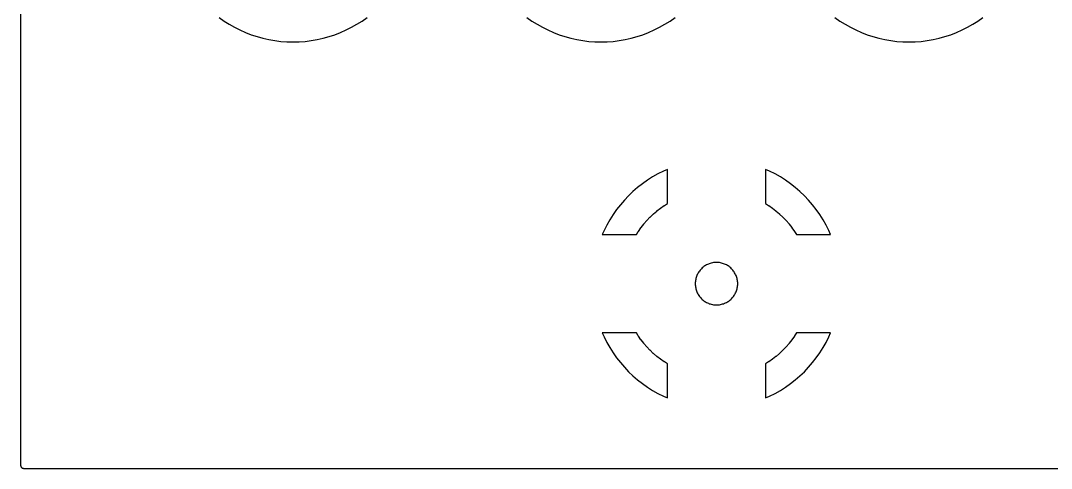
# Model space of a CAD drawing. Header units: millimetres. Extents: x -0.1 to 60, y -80 to 0.1.
# Drawn here: x -0.05 to 16.96, y -39.55 to -32.18 of the extents above; entities that cross this region are included whole.
import ezdxf

# ---------------------------------------------------------------- set-up
doc = ezdxf.new("R2010")
doc.units = ezdxf.units.MM

msp = doc.modelspace()

# ---------------------------------------------------------------- linework, layer by layer
for points in [[(-0.05, 0), (-0.05, -39.505), (-0.05, -39.507), (-0.05, -39.51), (-0.049, -39.512), (-0.049, -39.515), (-0.049, -39.517), (-0.048, -39.519), (-0.047, -39.522), (-0.046, -39.524), (-0.045, -39.526), (-0.044, -39.528), (-0.043, -39.53), (-0.042, -39.533), (-0.04, -39.535), (-0.039, -39.536), (-0.037, -39.538), (-0.035, -39.54), (-0.034, -39.542), (-0.032, -39.543), (-0.03, -39.545), (-0.028, -39.546), (-0.026, -39.548), (-0.024, -39.549), (-0.021, -39.55), (-0.019, -39.551), (-0.017, -39.552), (-0.015, -39.553), (-0.012, -39.553), (-0.01, -39.554), (-0.007, -39.554), (-0.005, -39.555), (-0.002, -39.555), (0, -39.555), (59.689, -39.555)], [(3.224, -32.127), (3.306, -32.185), (3.391, -32.238), (3.479, -32.288), (3.569, -32.333), (3.661, -32.374), (3.754, -32.41), (3.85, -32.442), (3.947, -32.469), (4.045, -32.491), (4.144, -32.508), (4.244, -32.52), (4.344, -32.528), (4.445, -32.53), (4.546, -32.528), (4.646, -32.52), (4.746, -32.508), (4.845, -32.491), (4.943, -32.469), (5.04, -32.442), (5.136, -32.41), (5.229, -32.374), (5.321, -32.333), (5.411, -32.288), (5.499, -32.238), (5.584, -32.185), (5.666, -32.127)], [(8.304, -32.127), (8.386, -32.185), (8.471, -32.238), (8.559, -32.288), (8.649, -32.333), (8.741, -32.374), (8.834, -32.41), (8.93, -32.442), (9.027, -32.469), (9.125, -32.491), (9.224, -32.508), (9.324, -32.52), (9.424, -32.528), (9.525, -32.53), (9.626, -32.528), (9.726, -32.52), (9.826, -32.508), (9.925, -32.491), (10.023, -32.469), (10.12, -32.442), (10.216, -32.41), (10.309, -32.374), (10.401, -32.333), (10.491, -32.288), (10.579, -32.238), (10.664, -32.185), (10.746, -32.127)], [(13.384, -32.127), (13.466, -32.185), (13.551, -32.238), (13.639, -32.288), (13.729, -32.333), (13.821, -32.374), (13.914, -32.41), (14.01, -32.442), (14.107, -32.469), (14.205, -32.491), (14.304, -32.508), (14.404, -32.52), (14.504, -32.528), (14.605, -32.53), (14.706, -32.528), (14.806, -32.52), (14.906, -32.508), (15.005, -32.491), (15.103, -32.469), (15.2, -32.442), (15.296, -32.41), (15.389, -32.374), (15.481, -32.333), (15.571, -32.288), (15.659, -32.238), (15.744, -32.185), (15.826, -32.127)], [(9.547, -35.703), (10.109, -35.703), (10.141, -35.652), (10.142, -35.65), (10.184, -35.59), (10.186, -35.588), (10.231, -35.53), (10.233, -35.528), (10.281, -35.473), (10.282, -35.471), (10.333, -35.417), (10.335, -35.416), (10.388, -35.365), (10.39, -35.363), (10.446, -35.315), (10.448, -35.314), (10.506, -35.268), (10.508, -35.267), (10.568, -35.224), (10.57, -35.223), (10.62, -35.191), (10.62, -34.63), (10.554, -34.659), (10.464, -34.705), (10.376, -34.754), (10.291, -34.808), (10.209, -34.866), (10.13, -34.928), (10.053, -34.994), (9.98, -35.063), (9.911, -35.136), (9.845, -35.212), (9.783, -35.291), (9.725, -35.374), (9.672, -35.459), (9.622, -35.546), (9.577, -35.636), (9.547, -35.703)], [(12.24, -35.191), (12.29, -35.223), (12.292, -35.224), (12.352, -35.267), (12.354, -35.268), (12.412, -35.314), (12.414, -35.315), (12.47, -35.363), (12.472, -35.365), (12.525, -35.416), (12.527, -35.417), (12.578, -35.471), (12.579, -35.473), (12.627, -35.528), (12.629, -35.53), (12.674, -35.588), (12.676, -35.59), (12.718, -35.65), (12.719, -35.652), (12.751, -35.703), (13.313, -35.703), (13.283, -35.636), (13.238, -35.546), (13.188, -35.459), (13.135, -35.374), (13.077, -35.291), (13.015, -35.212), (12.949, -35.136), (12.88, -35.063), (12.807, -34.994), (12.73, -34.928), (12.651, -34.866), (12.569, -34.808), (12.484, -34.754), (12.396, -34.705), (12.306, -34.659), (12.24, -34.63), (12.24, -35.191)], [(11.78, -36.512), (11.78, -36.495), (11.778, -36.478), (11.776, -36.461), (11.773, -36.444), (11.769, -36.427), (11.765, -36.411), (11.76, -36.395), (11.753, -36.379), (11.746, -36.363), (11.739, -36.348), (11.73, -36.333), (11.721, -36.318), (11.711, -36.304), (11.701, -36.29), (11.689, -36.277), (11.677, -36.265), (11.665, -36.253), (11.652, -36.242), (11.638, -36.231), (11.624, -36.221), (11.61, -36.212), (11.595, -36.204), (11.58, -36.196), (11.564, -36.189), (11.548, -36.183), (11.532, -36.178), (11.515, -36.173), (11.498, -36.169), (11.481, -36.166), (11.464, -36.164), (11.447, -36.163), (11.43, -36.163), (11.413, -36.163), (11.396, -36.164), (11.379, -36.166), (11.362, -36.169), (11.345, -36.173), (11.328, -36.178), (11.312, -36.183), (11.296, -36.189), (11.28, -36.196), (11.265, -36.204), (11.25, -36.212), (11.236, -36.221), (11.222, -36.231), (11.208, -36.242), (11.195, -36.253), (11.183, -36.265), (11.171, -36.277), (11.159, -36.29), (11.149, -36.304), (11.139, -36.318), (11.13, -36.333), (11.121, -36.348), (11.114, -36.363), (11.107, -36.379), (11.1, -36.395), (11.095, -36.411), (11.091, -36.427), (11.087, -36.444), (11.084, -36.461), (11.082, -36.478), (11.08, -36.495), (11.08, -36.512), (11.08, -36.53), (11.082, -36.547), (11.084, -36.564), (11.087, -36.581), (11.091, -36.598), (11.095, -36.614), (11.1, -36.63), (11.107, -36.646), (11.114, -36.662), (11.121, -36.677), (11.13, -36.692), (11.139, -36.707), (11.149, -36.721), (11.159, -36.735), (11.171, -36.748), (11.183, -36.76), (11.195, -36.772), (11.208, -36.783), (11.222, -36.794), (11.236, -36.804), (11.25, -36.813), (11.265, -36.821), (11.28, -36.829), (11.296, -36.836), (11.312, -36.842), (11.328, -36.847), (11.345, -36.852), (11.362, -36.856), (11.379, -36.859), (11.396, -36.861), (11.413, -36.862), (11.43, -36.862), (11.447, -36.862), (11.464, -36.861), (11.481, -36.859), (11.498, -36.856), (11.515, -36.852), (11.532, -36.847), (11.548, -36.842), (11.564, -36.836), (11.58, -36.829), (11.595, -36.821), (11.61, -36.813), (11.624, -36.804), (11.638, -36.794), (11.652, -36.783), (11.665, -36.772), (11.677, -36.76), (11.689, -36.748), (11.701, -36.735), (11.711, -36.721), (11.721, -36.707), (11.73, -36.692), (11.739, -36.677), (11.746, -36.662), (11.753, -36.646), (11.76, -36.63), (11.765, -36.614), (11.769, -36.598), (11.773, -36.581), (11.776, -36.564), (11.778, -36.547), (11.78, -36.53), (11.78, -36.512)], [(9.547, -37.322), (9.577, -37.389), (9.622, -37.479), (9.672, -37.566), (9.725, -37.651), (9.783, -37.734), (9.845, -37.813), (9.911, -37.889), (9.98, -37.962), (10.053, -38.031), (10.13, -38.097), (10.209, -38.159), (10.291, -38.217), (10.376, -38.271), (10.464, -38.32), (10.554, -38.366), (10.62, -38.395), (10.62, -37.834), (10.57, -37.802), (10.568, -37.801), (10.508, -37.758), (10.506, -37.757), (10.448, -37.711), (10.446, -37.71), (10.39, -37.662), (10.388, -37.66), (10.335, -37.609), (10.333, -37.608), (10.282, -37.554), (10.281, -37.552), (10.233, -37.497), (10.231, -37.495), (10.186, -37.437), (10.184, -37.435), (10.142, -37.375), (10.141, -37.373), (10.109, -37.322), (9.547, -37.322)], [(12.24, -38.395), (12.306, -38.366), (12.396, -38.32), (12.484, -38.271), (12.569, -38.217), (12.651, -38.159), (12.73, -38.097), (12.807, -38.031), (12.88, -37.962), (12.949, -37.889), (13.015, -37.813), (13.077, -37.734), (13.135, -37.651), (13.188, -37.566), (13.238, -37.479), (13.283, -37.389), (13.313, -37.322), (12.751, -37.322), (12.719, -37.373), (12.718, -37.375), (12.676, -37.435), (12.674, -37.437), (12.629, -37.495), (12.627, -37.497), (12.579, -37.552), (12.578, -37.554), (12.527, -37.608), (12.525, -37.609), (12.472, -37.66), (12.47, -37.662), (12.414, -37.71), (12.412, -37.711), (12.354, -37.757), (12.352, -37.758), (12.292, -37.801), (12.29, -37.802), (12.24, -37.834), (12.24, -38.395)]]:
    msp.add_lwpolyline(points)

doc.saveas('drawing.dxf')
